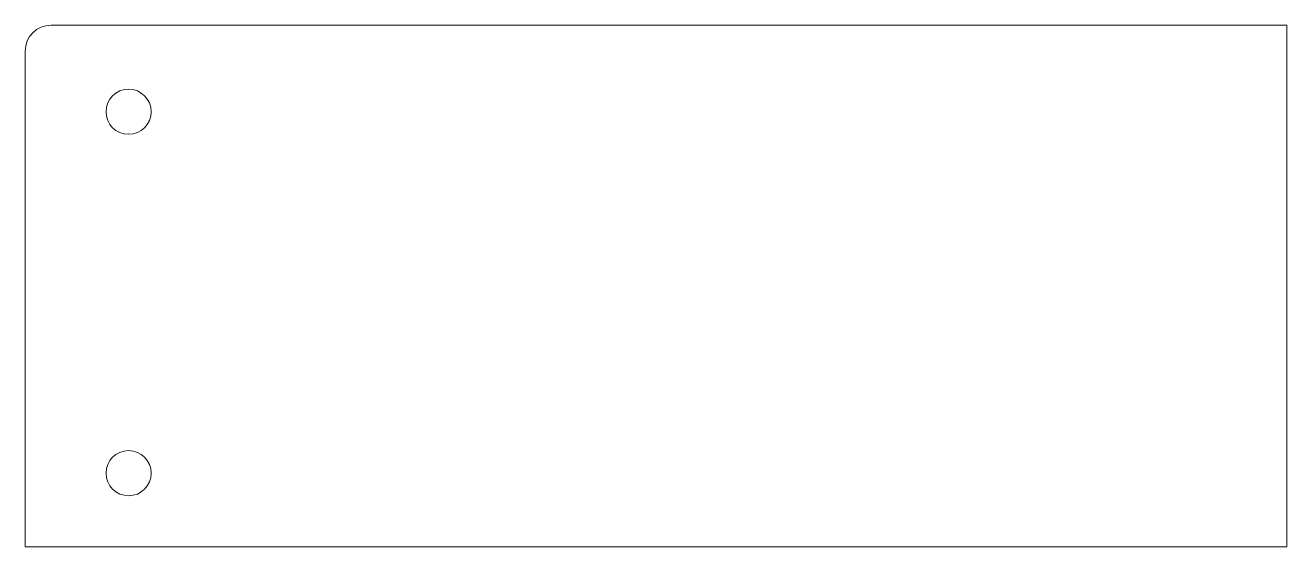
# Model space of a CAD drawing. Header units: inches. Extents: x 0.5 to 24.9, y 0.4 to 10.5.
import ezdxf

# ---------------------------------------------------------------- set-up
doc = ezdxf.new("R2010")
doc.units = ezdxf.units.IN
doc.header["$MEASUREMENT"] = 0

msp = doc.modelspace()

# ---------------------------------------------------------------- linework, layer by layer
at = {"color": 7, "linetype": 'Continuous', "lineweight": 15}
for p, q in [((0.974, 10.461), (24.888, 10.461)), ((0.974, 10.461), (0.974, 10.461)), ((24.888, 10.461), (24.888, 0.361)), ((0.474, 9.961), (0.474, 0.361)), ((0.474, 9.961), (0.474, 9.961)), ((0.474, 9.961), (0.474, 0.361)), ((0.474, 0.361), (24.888, 0.361)), ((0.474, 0.361), (0.474, 0.361))]:
    msp.add_line(p, q, dxfattribs=at)
for centre in [(2.474, 8.786), (2.474, 1.786)]:
    msp.add_circle(centre, 0.437, dxfattribs=at)
msp.add_arc((0.974, 9.961), 0.5, 90, 180, dxfattribs=at)
msp.add_arc((0.974, 9.961), 0.5, 90, 180, dxfattribs=at)

doc.saveas('drawing.dxf')
